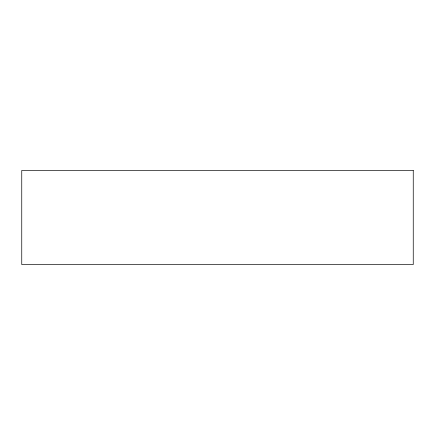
<?xml version="1.0" encoding="UTF-8"?>
<svg xmlns="http://www.w3.org/2000/svg" width="435" height="435" viewBox="0 0 435 435"><rect width="100%" height="100%" fill="white"/><g stroke="black" fill="none" stroke-linecap="round" stroke-linejoin="round"><path stroke-width="0.65" d="M413.25 170.444L21.75 170.444L21.75 264.556L413.25 264.556L413.25 170.444"/></g></svg>
